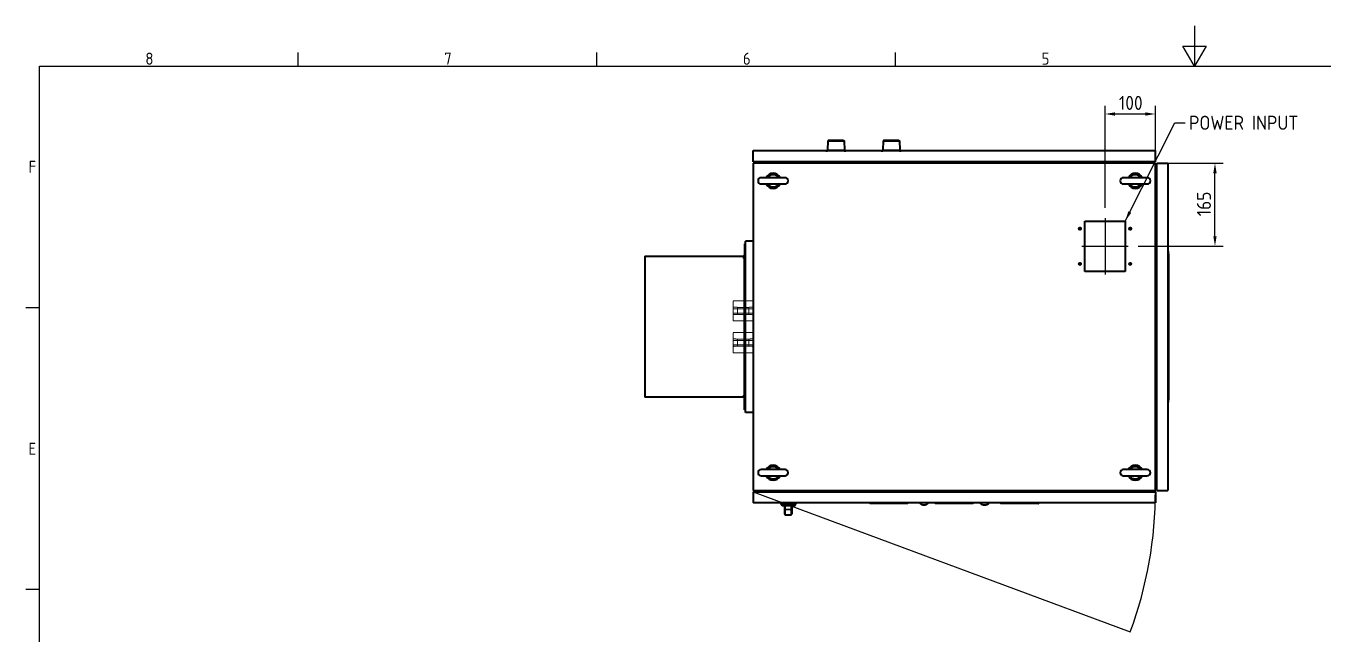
# Model space of a CAD drawing. Header units: inches. Extents: x 0 to 4752, y 0 to 3360.
# Drawn here: x 53 to 2632, y 2152 to 3360 of the extents above; entities that cross this region are included whole.
import ezdxf

# ---------------------------------------------------------------- set-up
doc = ezdxf.new("R2010")
doc.units = ezdxf.units.IN
doc.header["$MEASUREMENT"] = 0
doc.linetypes.add('POWER SUPPLY CASE OUTLINE$0$CHAIN', pattern=[0.3543, 0.2362, -0.0295, 0.0591, -0.0295])
doc.linetypes.add('POWER SUPPLY CASE OUTLINE$0$DASHED', pattern=[0.2067, 0.1654, -0.0413])
for name, color, linetype, lineweight in [('POWER SUPPLY CASE OUTLINE$0$가려진 것(ISO)', 2, 'POWER SUPPLY CASE OUTLINE$0$DASHED', 18), ('POWER SUPPLY CASE OUTLINE$0$가시적인 것(ISO)', 3, 'Continuous', 40), ('POWER SUPPLY CASE OUTLINE$0$가시적인 좁은 것(ISO)', 3, 'Continuous', 35), ('POWER SUPPLY CASE OUTLINE$0$경계(ISO)', 7, 'Continuous', 25), ('POWER SUPPLY CASE OUTLINE$0$기호(ISO)', 5, 'Continuous', 25), ('POWER SUPPLY CASE OUTLINE$0$스케치 형상(ISO)', 3, 'Continuous', 25), ('POWER SUPPLY CASE OUTLINE$0$중심선(ISO)', 1, 'Continuous', 25), ('POWER SUPPLY CASE OUTLINE$0$치수(ISO)', 2, 'Continuous', 25)]:
    doc.layers.add(name, color=color, linetype=linetype, lineweight=lineweight)
doc.styles.add('POWER SUPPLY CASE OUTLINE$0$문자 텍스트_PSTEK_POSCO', font='isocp.shx')
doc.styles.add('POWER SUPPLY CASE OUTLINE$0$치수 텍스트_PSTEK_POSCO', font='isocp.shx')
doc.dimstyles.new('POWER SUPPLY CASE OUTLINE$0$치수_PSTEK_POSCO', dxfattribs={"dimscale": 8, "dimtxt": 3.5, "dimasz": 2.5, "dimexe": 2, "dimexo": 2.5, "dimgap": 1, "dimtad": 1, "dimrnd": 1e-08, "dimdsep": 46, "dimtxsty": 'POWER SUPPLY CASE OUTLINE$0$치수 텍스트_PSTEK_POSCO', "dimcen": 0.09, "dimdle": 10, "dimclrd": 7, "dimclre": 7, "dimclrt": 2, "dimadec": 1, "dimazin": 2, "dimtfac": 1, "dimtmove": 0, "dimatfit": 3, "dimfxl": 0, "dimtolj": 1, "dimlwd": -1, "dimlwe": -1, "dimarcsym": 0})
doc.dimstyles.new('POWER SUPPLY CASE OUTLINE$0$치수_PSTEK_POSCO$7', dxfattribs={"dimscale": 8, "dimtxt": 3.5, "dimasz": 2.5, "dimexe": 2, "dimexo": 2.5, "dimgap": 1, "dimtad": 1, "dimrnd": 1e-08, "dimdsep": 46, "dimtxsty": 'POWER SUPPLY CASE OUTLINE$0$치수 텍스트_PSTEK_POSCO', "dimcen": 0.09, "dimdle": 10, "dimclrd": 7, "dimclre": 7, "dimclrt": 2, "dimadec": 1, "dimazin": 2, "dimtfac": 1, "dimtmove": 0, "dimatfit": 3, "dimfxl": 0, "dimtolj": 1, "dimlwd": -1, "dimlwe": -1, "dimarcsym": 0})

# ---------------------------------------------------------------- blocks, each defined once
blk = doc.blocks.new('POWER SUPPLY CASE OUTLINE$0$경계 Default Border')
at = {"layer": 'POWER SUPPLY CASE OUTLINE$0$경계(ISO)'}
for p, q in [((74.25, 410), (74.25, 413.4)), ((148.5, 410), (148.5, 413.4)), ((222.75, 410), (222.75, 413.4)), ((10, 350), (6.6, 350)), ((10, 280), (6.6, 280))]:
    blk.add_line(p, q, dxfattribs=at)
at = {"layer": 'POWER SUPPLY CASE OUTLINE$0$경계(ISO)', "flags": 128}
for points in [[(297, 420), (297, 410), (294.11, 415), (299.89, 415), (297, 410)], [(10, 10), (10, 410), (584, 410), (584, 10), (10, 10)]]:
    blk.add_lwpolyline(points, dxfattribs=at)
at = {"layer": 'POWER SUPPLY CASE OUTLINE$0$경계(ISO)', "color": 2, "char_height": 3, "attachment_point": 7, "style": 'POWER SUPPLY CASE OUTLINE$0$문자 텍스트_PSTEK_POSCO'}
for s, insert in [('8', (36.27, 410.37)), ('7', (110.52, 410.39)), ('6', (184.77, 410.37)), ('5', (259.02, 410.37)), ('F', (7.24, 383.5)), ('E', (7.24, 313.47))]:
    blk.add_mtext(s, dxfattribs=dict(at, insert=insert))
blk = doc.blocks.new('*D34')
at = {"layer": 'POWER SUPPLY CASE OUTLINE$0$치수(ISO)', "color": 7, "transparency": 16777216}
for p, q in [((2198.4, 2998.3), (2198.4, 3201.1)), ((2298.4, 3107.3), (2298.4, 3201.1)), ((2218.4, 3185.1), (2278.4, 3185.1))]:
    blk.add_line(p, q, dxfattribs=at)
for points in [[(2218.4, 3188.4), (2218.4, 3181.7), (2198.4, 3185.1)], [(2278.4, 3188.4), (2278.4, 3181.7), (2298.4, 3185.1)]]:
    blk.add_solid(points, dxfattribs=at)
at = {"layer": 'POWER SUPPLY CASE OUTLINE$0$치수(ISO)', "color": 2, "transparency": 16777216, "insert": (2226, 3207.1), "char_height": 28, "attachment_point": 4, "style": 'POWER SUPPLY CASE OUTLINE$0$치수 텍스트_PSTEK_POSCO'}
blk.add_mtext('\\A1;100', dxfattribs=at)
blk = doc.blocks.new('*D35')
at = {"layer": 'POWER SUPPLY CASE OUTLINE$0$치수(ISO)', "color": 7, "transparency": 16777216}
for p, q in [((2318.4, 3087.3), (2432.9, 3087.3)), ((2416.9, 2942.3), (2416.9, 3067.3)), ((2264.4, 2922.3), (2432.9, 2922.3))]:
    blk.add_line(p, q, dxfattribs=at)
for points in [[(2413.6, 3067.3), (2420.2, 3067.3), (2416.9, 3087.3)], [(2413.6, 2942.3), (2420.2, 2942.3), (2416.9, 2922.3)]]:
    blk.add_solid(points, dxfattribs=at)
at = {"layer": 'POWER SUPPLY CASE OUTLINE$0$치수(ISO)', "color": 2, "transparency": 16777216, "insert": (2394.9, 2981.8), "char_height": 28, "attachment_point": 4, "rotation": 90, "style": 'POWER SUPPLY CASE OUTLINE$0$치수 텍스트_PSTEK_POSCO'}
blk.add_mtext('\\A1;165', dxfattribs=at)

msp = doc.modelspace()

# ---------------------------------------------------------------- linework, layer by layer
at = {"layer": 'POWER SUPPLY CASE OUTLINE$0$가려진 것(ISO)', "ltscale": 12.094824}
for p, q in [((1458.722, 2773.756), (1458.722, 2813.756)), ((1458.722, 2813.756), (1498.722, 2813.756)), ((1458.722, 2798.256), (1498.722, 2798.256)), ((1458.722, 2789.256), (1498.722, 2789.256)), ((1498.722, 2773.756), (1458.722, 2773.756)), ((1458.722, 2710.756), (1458.722, 2750.756)), ((1458.722, 2750.756), (1498.722, 2750.756)), ((1458.722, 2735.256), (1498.722, 2735.256)), ((1458.722, 2726.256), (1498.722, 2726.256)), ((1498.722, 2710.756), (1458.722, 2710.756))]:
    msp.add_line(p, q, dxfattribs=at)
at = {"layer": 'POWER SUPPLY CASE OUTLINE$0$가려진 것(ISO)', "ltscale": 2.120859}
for p, q in [((1467.626, 2800.881), (1458.722, 2801.159)), ((1467.626, 2786.631), (1458.722, 2786.353)), ((1489.818, 2800.881), (1498.722, 2801.159)), ((1489.818, 2786.631), (1498.722, 2786.353)), ((1467.626, 2737.881), (1458.722, 2738.159)), ((1489.818, 2737.881), (1498.722, 2738.159)), ((1467.626, 2723.631), (1458.722, 2723.353)), ((1489.818, 2723.631), (1498.722, 2723.353))]:
    msp.add_line(p, q, dxfattribs=at)
at = {"layer": 'POWER SUPPLY CASE OUTLINE$0$가려진 것(ISO)', "ltscale": 5.329205}
for p, q in [((1467.626, 2800.881), (1467.626, 2786.631)), ((1489.818, 2800.881), (1489.818, 2786.631)), ((1467.626, 2737.881), (1467.626, 2723.631)), ((1489.818, 2737.881), (1489.818, 2723.631))]:
    msp.add_line(p, q, dxfattribs=at)
at = {"layer": 'POWER SUPPLY CASE OUTLINE$0$가려진 것(ISO)', "ltscale": 5.283535}
for p, q in [((1467.626, 2800.881), (1489.818, 2800.881)), ((1467.626, 2786.631), (1489.818, 2786.631)), ((1467.626, 2737.881), (1489.818, 2737.881)), ((1467.626, 2723.631), (1489.818, 2723.631))]:
    msp.add_line(p, q, dxfattribs=at)
at = {"layer": 'POWER SUPPLY CASE OUTLINE$0$가시적인 것(ISO)'}
for p, q in [((1647.072, 3131.456), (1646.522, 3113.006)), ((1648.622, 3133.006), (1647.072, 3131.456)), ((1647.072, 3131.456), (1679.772, 3131.456)), ((1648.622, 3133.006), (1678.222, 3133.006)), ((1678.222, 3133.006), (1679.772, 3131.456)), ((1679.772, 3131.456), (1680.322, 3113.006)), ((1757.072, 3131.456), (1756.522, 3113.006)), ((1758.622, 3133.006), (1757.072, 3131.456)), ((1757.072, 3131.456), (1789.772, 3131.456)), ((1758.622, 3133.006), (1788.222, 3133.006)), ((1788.222, 3133.006), (1789.772, 3131.456)), ((1789.772, 3131.456), (1790.322, 3113.006)), ((1498.422, 3112.256), (2298.422, 3112.256)), ((1498.422, 3090.256), (1498.422, 3112.256)), ((1645.922, 3113.006), (1644.922, 3112.006)), ((1681.922, 3112.006), (1644.922, 3112.006)), ((1644.922, 3109.956), (1644.922, 3112.006)), ((1645.922, 3113.006), (1680.922, 3113.006)), ((1680.922, 3113.006), (1681.922, 3112.006)), ((1681.922, 3109.956), (1681.922, 3112.006)), ((1755.922, 3113.006), (1754.922, 3112.006)), ((1791.922, 3112.006), (1754.922, 3112.006)), ((1754.922, 3109.956), (1754.922, 3112.006)), ((1755.922, 3113.006), (1790.922, 3113.006)), ((1790.922, 3113.006), (1791.922, 3112.006)), ((1791.922, 3109.956), (1791.922, 3112.006)), ((2139.534, 3112.256), (2139.534, 3112.356)), ((2140.782, 3112.356), (2210.782, 3112.356)), ((2140.782, 3112.256), (2140.782, 3112.356)), ((2210.782, 3112.256), (2210.782, 3112.356)), ((2212.03, 3112.256), (2212.03, 3112.356)), ((2212.257, 3112.256), (2212.257, 3112.356)), ((2298.422, 3090.256), (2298.422, 3112.256)), ((2298.422, 3090.256), (1498.422, 3090.256)), ((1498.422, 3087.256), (1498.422, 2437.256)), ((2298.422, 3087.256), (1498.422, 3087.256)), ((1524.422, 3087.256), (1524.422, 3090.256)), ((1532.422, 3087.256), (1532.422, 3090.256)), ((1546.122, 3087.256), (1546.122, 3090.256)), ((2250.722, 3087.256), (2250.722, 3090.256)), ((2264.422, 3087.256), (2264.422, 3090.256)), ((2272.422, 3087.256), (2272.422, 3090.256)), ((2298.422, 2437.256), (2298.422, 3087.256)), ((2301.422, 3087.256), (2323.422, 3087.256)), ((2301.422, 2437.256), (2301.422, 3087.256)), ((2323.422, 3087.256), (2323.422, 2437.256)), ((1562.172, 3058.506), (1514.672, 3058.506)), ((1514.672, 3046.006), (1562.172, 3046.006)), ((2282.172, 3058.506), (2234.672, 3058.506)), ((2234.672, 3046.006), (2282.172, 3046.006)), ((2298.422, 3061.256), (2301.422, 3061.256)), ((2298.422, 3053.256), (2301.422, 3053.256)), ((2298.422, 3039.556), (2301.422, 3039.556)), ((2158.422, 2972.256), (2238.422, 2972.256)), ((2158.422, 2872.256), (2158.422, 2972.256)), ((2238.422, 2972.256), (2238.422, 2872.256)), ((1481.422, 2927.256), (1481.422, 2904.256)), ((1481.422, 2927.256), (1483.422, 2927.256)), ((1483.422, 2592.256), (1483.422, 2932.256)), ((1498.422, 2932.256), (1483.422, 2932.256)), ((1283.422, 2902.256), (1479.422, 2902.256)), ((1283.422, 2902.256), (1283.422, 2622.256)), ((1479.422, 2902.256), (1479.422, 2898.256)), ((1483.422, 2898.256), (1479.422, 2898.256)), ((1481.422, 2626.256), (1481.422, 2898.256)), ((2324.422, 2912.256), (2323.422, 2912.256)), ((2324.422, 2612.256), (2324.422, 2912.256)), ((2324.422, 2907.256), (2324.432, 2907.256)), ((2324.422, 2902.256), (2324.432, 2902.256)), ((2324.432, 2907.256), (2324.432, 2617.256)), ((2238.422, 2872.256), (2158.422, 2872.256)), ((1479.422, 2622.256), (1283.422, 2622.256)), ((1483.422, 2626.256), (1479.422, 2626.256)), ((1479.422, 2626.256), (1479.422, 2622.256)), ((1481.422, 2597.256), (1481.422, 2620.256)), ((2324.422, 2612.256), (2323.422, 2612.256)), ((2324.422, 2622.256), (2324.432, 2622.256)), ((2324.422, 2617.256), (2324.432, 2617.256)), ((1481.422, 2597.256), (1483.422, 2597.256)), ((1498.422, 2592.256), (1483.422, 2592.256)), ((1562.172, 2478.506), (1514.672, 2478.506)), ((2282.172, 2478.506), (2234.672, 2478.506)), ((2298.422, 2484.956), (2301.422, 2484.956)), ((1514.672, 2466.006), (1562.172, 2466.006)), ((2234.672, 2466.006), (2282.172, 2466.006)), ((2298.422, 2471.256), (2301.422, 2471.256)), ((2298.422, 2463.256), (2301.422, 2463.256)), ((1498.422, 2437.256), (2298.422, 2437.256)), ((1498.422, 2434.256), (1498.422, 2412.256)), ((1498.422, 2434.256), (2298.422, 2434.256)), ((1546.122, 2437.256), (1546.122, 2434.256)), ((2250.722, 2437.256), (2250.722, 2434.256)), ((2298.422, 2434.256), (2298.422, 2412.256)), ((2301.422, 2437.256), (2323.422, 2437.256)), ((2298.422, 2412.256), (1498.422, 2412.256)), ((1553.422, 2412.256), (1553.422, 2410.756)), ((1553.422, 2410.756), (1583.422, 2410.756)), ((1556.172, 2406.356), (1553.422, 2410.756)), ((1580.672, 2406.356), (1556.172, 2406.356)), ((1561.422, 2389.756), (1561.422, 2406.356)), ((1575.422, 2406.356), (1575.422, 2389.756)), ((1580.672, 2406.356), (1583.422, 2410.756)), ((1583.422, 2412.256), (1583.422, 2410.756)), ((1730.922, 2411.656), (1730.922, 2412.256)), ((1805.422, 2411.156), (1731.422, 2411.156)), ((1805.922, 2411.656), (1805.922, 2412.256)), ((1860.922, 2411.656), (1860.922, 2412.256)), ((1935.422, 2411.156), (1861.422, 2411.156)), ((1935.922, 2411.656), (1935.922, 2412.256)), ((1990.922, 2411.656), (1990.922, 2412.256)), ((2065.422, 2411.156), (1991.422, 2411.156)), ((2065.922, 2411.656), (2065.922, 2412.256)), ((1562.422, 2388.756), (1574.422, 2388.756))]:
    msp.add_line(p, q, dxfattribs=at)
for centre in [(2148.422, 2957.256), (2248.422, 2957.256), (2148.422, 2887.256), (2248.422, 2887.256)]:
    msp.add_circle(centre, 2.067, dxfattribs=at)
for centre, radius, start, end in [((1514.672, 3052.256), 6.25, 90, 270), ((1538.422, 3052.256), 15, 24.624318, 155.375682), ((1538.422, 3052.256), 15, 204.624318, 335.375682), ((1562.172, 3052.256), 6.25, 270, 90), ((2234.672, 3052.256), 6.25, 90, 270), ((2258.422, 3052.256), 15, 24.624318, 155.375682), ((2258.422, 3052.256), 15, 204.624318, 335.375682), ((2282.172, 3052.256), 6.25, 270, 90), ((1479.422, 2904.256), 4, 270, 0), ((1479.422, 2904.256), 2, 270, 0), ((1479.422, 2620.256), 4, 0, 90), ((1479.422, 2620.256), 2, 0, 90), ((1514.672, 2472.256), 6.25, 90, 270), ((1538.422, 2472.256), 15, 24.624318, 155.375682), ((1562.172, 2472.256), 6.25, 270, 90), ((2234.672, 2472.256), 6.25, 90, 270), ((2258.422, 2472.256), 15, 24.624318, 155.375682), ((2282.172, 2472.256), 6.25, 270, 90), ((1538.422, 2472.256), 15, 204.624318, 335.375682), ((2258.422, 2472.256), 15, 204.624318, 335.375682), ((1731.422, 2411.656), 0.5, 180, 270), ((1805.422, 2411.656), 0.5, 270, 0), ((1838.422, 2420.756), 12.5, 222.843643, 317.156357), ((1861.422, 2411.656), 0.5, 180, 270), ((1935.422, 2411.656), 0.5, 270, 0), ((1958.422, 2420.756), 12.5, 222.843643, 317.156357), ((1991.422, 2411.656), 0.5, 180, 270), ((2065.422, 2411.656), 0.5, 270, 0), ((1562.422, 2389.756), 1, 180, 270), ((1574.422, 2389.756), 1, 270, 0)]:
    msp.add_arc(centre, radius, start, end, dxfattribs=at)
for points in [[(2139.534, 3112.356), (2140.033, 3112.356), (2140.782, 3112.356)], [(2210.782, 3112.356), (2211.53, 3112.356), (2212.03, 3112.356)], [(2212.03, 3112.356), (2212.166, 3112.356), (2212.257, 3112.356)]]:
    msp.add_open_spline(points, degree=2, dxfattribs=at)
at = {"layer": 'POWER SUPPLY CASE OUTLINE$0$가시적인 좁은 것(ISO)'}
for p, q in [((1525.166, 3090.256), (1525.166, 3087.256)), ((1531.678, 3087.256), (1531.678, 3090.256)), ((2265.166, 3090.256), (2265.166, 3087.256)), ((2271.678, 3087.256), (2271.678, 3090.256)), ((2301.422, 3060.512), (2298.422, 3060.512)), ((2298.422, 3054), (2301.422, 3054)), ((2301.422, 2470.512), (2298.422, 2470.512)), ((2298.422, 2464), (2301.422, 2464)), ((1562.422, 2406.356), (1562.422, 2388.756)), ((1562.422, 2399.036), (1574.422, 2399.036)), ((1574.422, 2388.756), (1574.422, 2406.356)), ((1805.922, 2411.656), (1730.922, 2411.656)), ((1935.922, 2411.656), (1860.922, 2411.656)), ((2065.922, 2411.656), (1990.922, 2411.656))]:
    msp.add_line(p, q, dxfattribs=at)
for centre, radius, start, end in [((1538.422, 3052.256), 13.246, 28.154285, 151.845715), ((1538.422, 3052.256), 13.246, 208.154285, 331.845715), ((1538.422, 3052.256), 12.003, 31.377979, 148.622021), ((1538.422, 3052.256), 12.003, 211.377979, 328.622021), ((2258.422, 3052.256), 13.246, 28.154285, 151.845715), ((2258.422, 3052.256), 13.246, 208.154285, 331.845715), ((2258.422, 3052.256), 12.003, 31.377979, 148.622021), ((2258.422, 3052.256), 12.003, 211.377979, 328.622021), ((2148.422, 2957.256), 2.5, 170, 80), ((2248.422, 2957.256), 2.5, 170, 80), ((2148.422, 2887.256), 2.5, 170, 80), ((2248.422, 2887.256), 2.5, 170, 80), ((1538.422, 2472.256), 13.246, 28.154285, 151.845715), ((1538.422, 2472.256), 12.003, 31.377979, 148.622021), ((2258.422, 2472.256), 13.246, 28.154285, 151.845715), ((2258.422, 2472.256), 12.003, 31.377979, 148.622021), ((1538.422, 2472.256), 13.246, 208.154285, 331.845715), ((1538.422, 2472.256), 12.003, 211.377979, 328.622021), ((2258.422, 2472.256), 13.246, 208.154285, 331.845715), ((2258.422, 2472.256), 12.003, 211.377979, 328.622021)]:
    msp.add_arc(centre, radius, start, end, dxfattribs=at)
for centre, major_axis, start_param, end_param in [((1562.422, 2399.951), (-1, 0), 0, 1.57079633), ((1574.422, 2399.951), (1, 0), 4.71238898, 6.28318531)]:
    msp.add_ellipse(centre, major_axis=major_axis, ratio=0.91574633, start_param=start_param, end_param=end_param, dxfattribs=at)
at = {"layer": 'POWER SUPPLY CASE OUTLINE$0$스케치 형상(ISO)', "color": 6}
msp.add_line((1498.422, 2434.256), (2248.608, 2156.368), dxfattribs=at)
msp.add_arc((1498.422, 2434.256), 800, 339.674106, 0.21486, dxfattribs=at)
at = {"layer": 'POWER SUPPLY CASE OUTLINE$0$중심선(ISO)', "linetype": 'POWER SUPPLY CASE OUTLINE$0$CHAIN', "ltscale": 19.051651}
for p, q in [((2198.422, 2978.256), (2198.422, 2866.256)), ((2152.422, 2922.256), (2244.422, 2922.256))]:
    msp.add_line(p, q, dxfattribs=at)

# ---------------------------------------------------------------- block references
at = {"xscale": 8, "yscale": 8, "zscale": 8}
msp.add_blockref('POWER SUPPLY CASE OUTLINE$0$경계 Default Border', (0, 0), dxfattribs=at)

# ---------------------------------------------------------------- texts
at = {"layer": 'POWER SUPPLY CASE OUTLINE$0$기호(ISO)', "color": 2, "insert": (2365.347, 3167.63), "char_height": 28, "width": 252.06675, "attachment_point": 4, "style": 'POWER SUPPLY CASE OUTLINE$0$치수 텍스트_PSTEK_POSCO'}
msp.add_mtext('{\\fISOCP|b0|i0;\\H28.0000;POWER INPUT}', dxfattribs=at)

# ---------------------------------------------------------------- dimensions: what is measured, and where the dimension line sits
at = {"layer": 'POWER SUPPLY CASE OUTLINE$0$치수(ISO)', "color": 7}
for base, p1, angle, picture, middle in [((2298.422, 3185.06), (2198.422, 2978.256), 180, '*D34', (2248.422, 3185.06)), ((2416.9, 3087.256), (2244.422, 2922.256), 270, '*D35', (2416.9, 3004.756))]:
    dim = msp.add_linear_dim(base=base, p1=p1, p2=(2298.422, 3087.256), angle=angle, dimstyle='POWER SUPPLY CASE OUTLINE$0$치수_PSTEK_POSCO', override={"dimdec": 2, "dimtp": 0, "dimtm": 0, "dimtdec": 2, "dimtofl": 0, "dimatfit": 1}, dxfattribs=at)
    dim.commit()
    dim.dimension.update_dxf_attribs({"geometry": picture, "text_midpoint": middle, "dimtype": 160})

# ---------------------------------------------------------------- leaders
at = {"layer": 'POWER SUPPLY CASE OUTLINE$0$기호(ISO)', "color": 7, "annotation_type": 0, "has_hookline": 1, "hookline_direction": 0, "text_width": 243.032}
msp.add_leader([(2238.422, 2972.256), (2337.347, 3167.63), (2357.347, 3167.63)], dimstyle='POWER SUPPLY CASE OUTLINE$0$치수_PSTEK_POSCO$7', override={"dimtad": 0}, dxfattribs=at)

doc.saveas('drawing.dxf')
